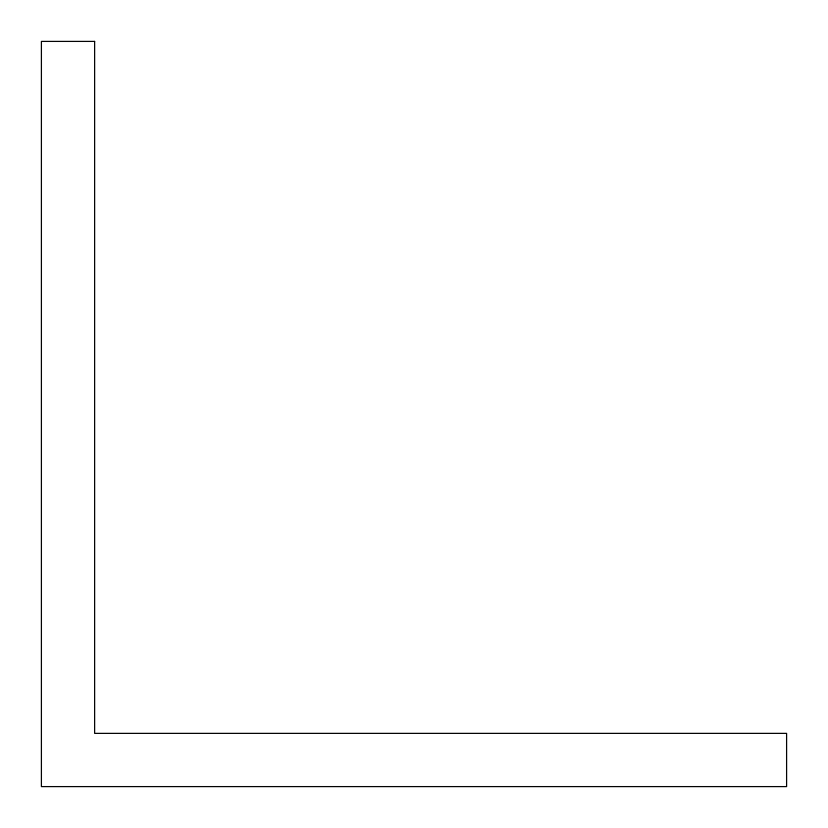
<?xml version="1.0" encoding="UTF-8"?>
<svg xmlns="http://www.w3.org/2000/svg" width="828" height="828" viewBox="0 0 828 828"><rect width="100%" height="100%" fill="white"/><g stroke="black" fill="none" stroke-linecap="round" stroke-linejoin="round"><path stroke-width="1.24" d="M94.63 41.4L41.4 41.4L41.4 786.6L786.6 786.6L786.6 733.37L94.63 733.37L94.63 41.4"/></g></svg>
